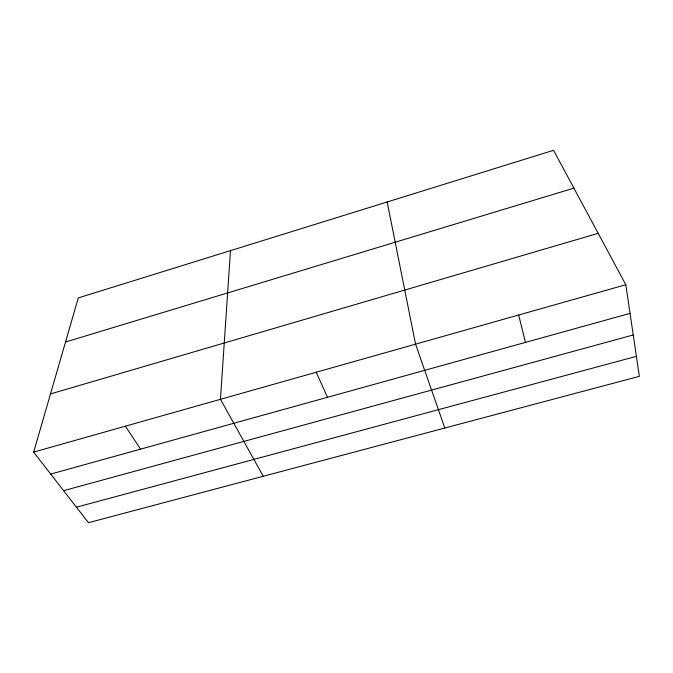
<?xml version="1.0" encoding="UTF-8"?>
<svg xmlns="http://www.w3.org/2000/svg" width="673" height="673" viewBox="0 0 673 673"><rect width="100%" height="100%" fill="white"/><g stroke="black" fill="none" stroke-linecap="round" stroke-linejoin="round"><path stroke-width="1.01" d="M230.469 250.642L220.458 399.316L263.252 476.265M33.65 452.113L78.295 297.903L553.559 150.298L625.823 284.729L639.35 376.333L88.466 522.702L33.65 452.113L625.823 284.729M65.533 342.002L573.901 188.137M50.492 393.941L598.188 233.329M50.694 474.07L630.054 313.382M63.599 490.684L633.243 334.969M76.428 507.206L636.397 356.354M125.346 426.194L140.615 449.127M316.209 372.245L327.524 397.289M444.803 428.02L415.552 344.164L387.168 201.976M518.681 315.014L525.462 342.397"/></g></svg>
